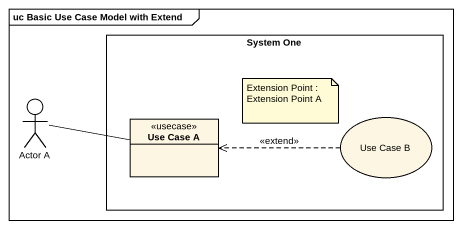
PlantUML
@startuml
mainframe uc Basic Use Case Model with Extend
allowmixing
hide circle
hide empty members
rectangle "System One" as System_One {
  class "Use Case A" as Use_Case_A <<usecase>>
  usecase "Use Case B" as Use_Case_B
}
actor "Actor A" as Actor_A
Actor_A -right- Use_Case_A
Actor_A -right- Use_Case_A
Use_Case_B .left.> Use_Case_A : <<extend>>
note as N1
  Extension Point : Extension Point A
end note
@enduml
